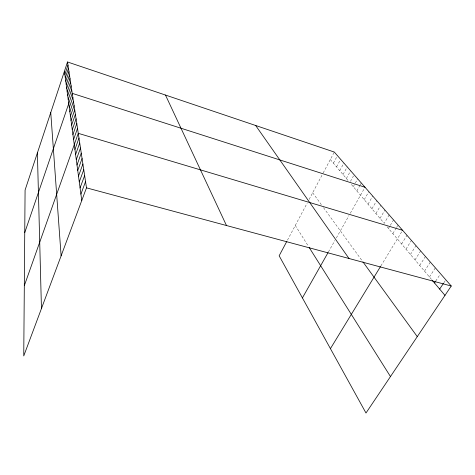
<?xml version="1.0" encoding="UTF-8"?>
<svg xmlns="http://www.w3.org/2000/svg" width="475" height="475" viewBox="0 0 475 475"><rect width="100%" height="100%" fill="white"/><g stroke="black" fill="none" stroke-linecap="round" stroke-linejoin="round"><path stroke-width="0.36" stroke-dasharray="2.38 1.78" d="M287.458 240.172L307.218 203.003M309.13 199.399L322.852 173.589M323.172 172.983L334.299 152.053M333.414 163.157L337.434 155.646M336.555 166.879L340.634 159.309M339.762 170.679L343.9 163.05M343.033 174.562L347.231 166.868M346.376 178.523L350.639 170.774M350.461 181.373L353.453 175.958M353.287 186.711L354.973 183.677M355.312 183.071L357.675 178.832M356.85 190.938L359.937 185.44M360.282 184.828L361.309 182.994M328.415 251.964L334.893 240.51M336.342 237.951L348.971 215.632M350.312 213.257L365.026 187.251M364.224 199.672L368.826 191.603M368.036 204.191L372.709 196.056M371.937 208.81L376.687 200.61M375.927 213.542L380.754 205.265M380.006 218.381L384.922 210.039M389.185 214.926L384.186 223.333L350.669 183.605M388.467 228.41L389.922 225.987M390.284 225.382L393.549 219.925M392.855 233.605L396.18 228.107M396.548 227.495L398.026 225.049M380.902 265.899L402.61 230.304M401.613 243.99L406.968 235.291M405.983 249.161L411.421 240.398M410.453 254.463L415.987 245.623M415.025 259.884L420.66 250.978M419.716 265.442L425.446 256.458M424.519 271.136L430.35 262.081M429.442 276.967L435.379 267.841M435.7 281.105L440.135 274.36M443.899 282.702L445.437 280.381M330.333 159.511L348.513 181.052M387.042 226.717L431.733 279.686M312.669 192.737L321.338 204.666M323.487 207.623L362.033 260.644M295.284 225.441L308.453 246.341"/><path stroke-width="0.71" d="M67.509 61.976L25.086 190.053L23.75 355.965L86.492 187.851L67.509 61.976L334.299 152.053L451.25 286.015L365.988 413.024L279.152 255.793L286.811 241.383M64.861 74.533L67.984 65.128M65.307 77.853L68.471 68.353M65.764 81.255L68.97 71.66M66.233 84.746L69.481 75.05M66.708 88.32L70.003 78.523M67.201 91.99L70.543 82.092M67.705 95.748L71.096 85.749M68.228 99.613L71.66 89.502M24.747 232.625L72.242 93.355L365.026 187.251M69.302 107.647L72.841 97.316M69.867 111.827L73.453 101.389M70.442 116.126L74.082 105.569M71.036 120.543L74.729 109.867M71.642 125.091L75.4 114.291M72.271 129.764L76.083 118.845M72.918 134.579L76.79 123.53M73.583 139.531L77.52 128.357M24.32 285.677L78.268 133.333L402.61 230.304M74.919 149.512L78.987 138.083M75.59 154.529L79.723 142.969M76.285 159.689L80.483 148.004M76.998 165.003L81.261 153.182M77.734 170.477L82.068 158.525M78.488 176.118L82.899 164.029M79.272 181.937L83.754 169.706M80.073 187.934L84.639 175.56M80.904 194.127L85.548 181.61M302.415 297.914L328.059 252.593M330.428 348.638L380.517 266.528M434.488 282.946L435.296 281.723M439.66 289.079L443.513 283.284M86.492 187.851L451.25 286.015M432.197 280.232L444.968 295.373M362.9 261.838L417.276 336.627M255.657 125.501L349 258.501M309.16 247.469L390.468 376.556M165.484 95.059L226.48 225.524M64.428 71.292L81.765 200.521M50.748 112.587L61.115 255.841M37.388 152.914L41.45 308.536"/></g></svg>
